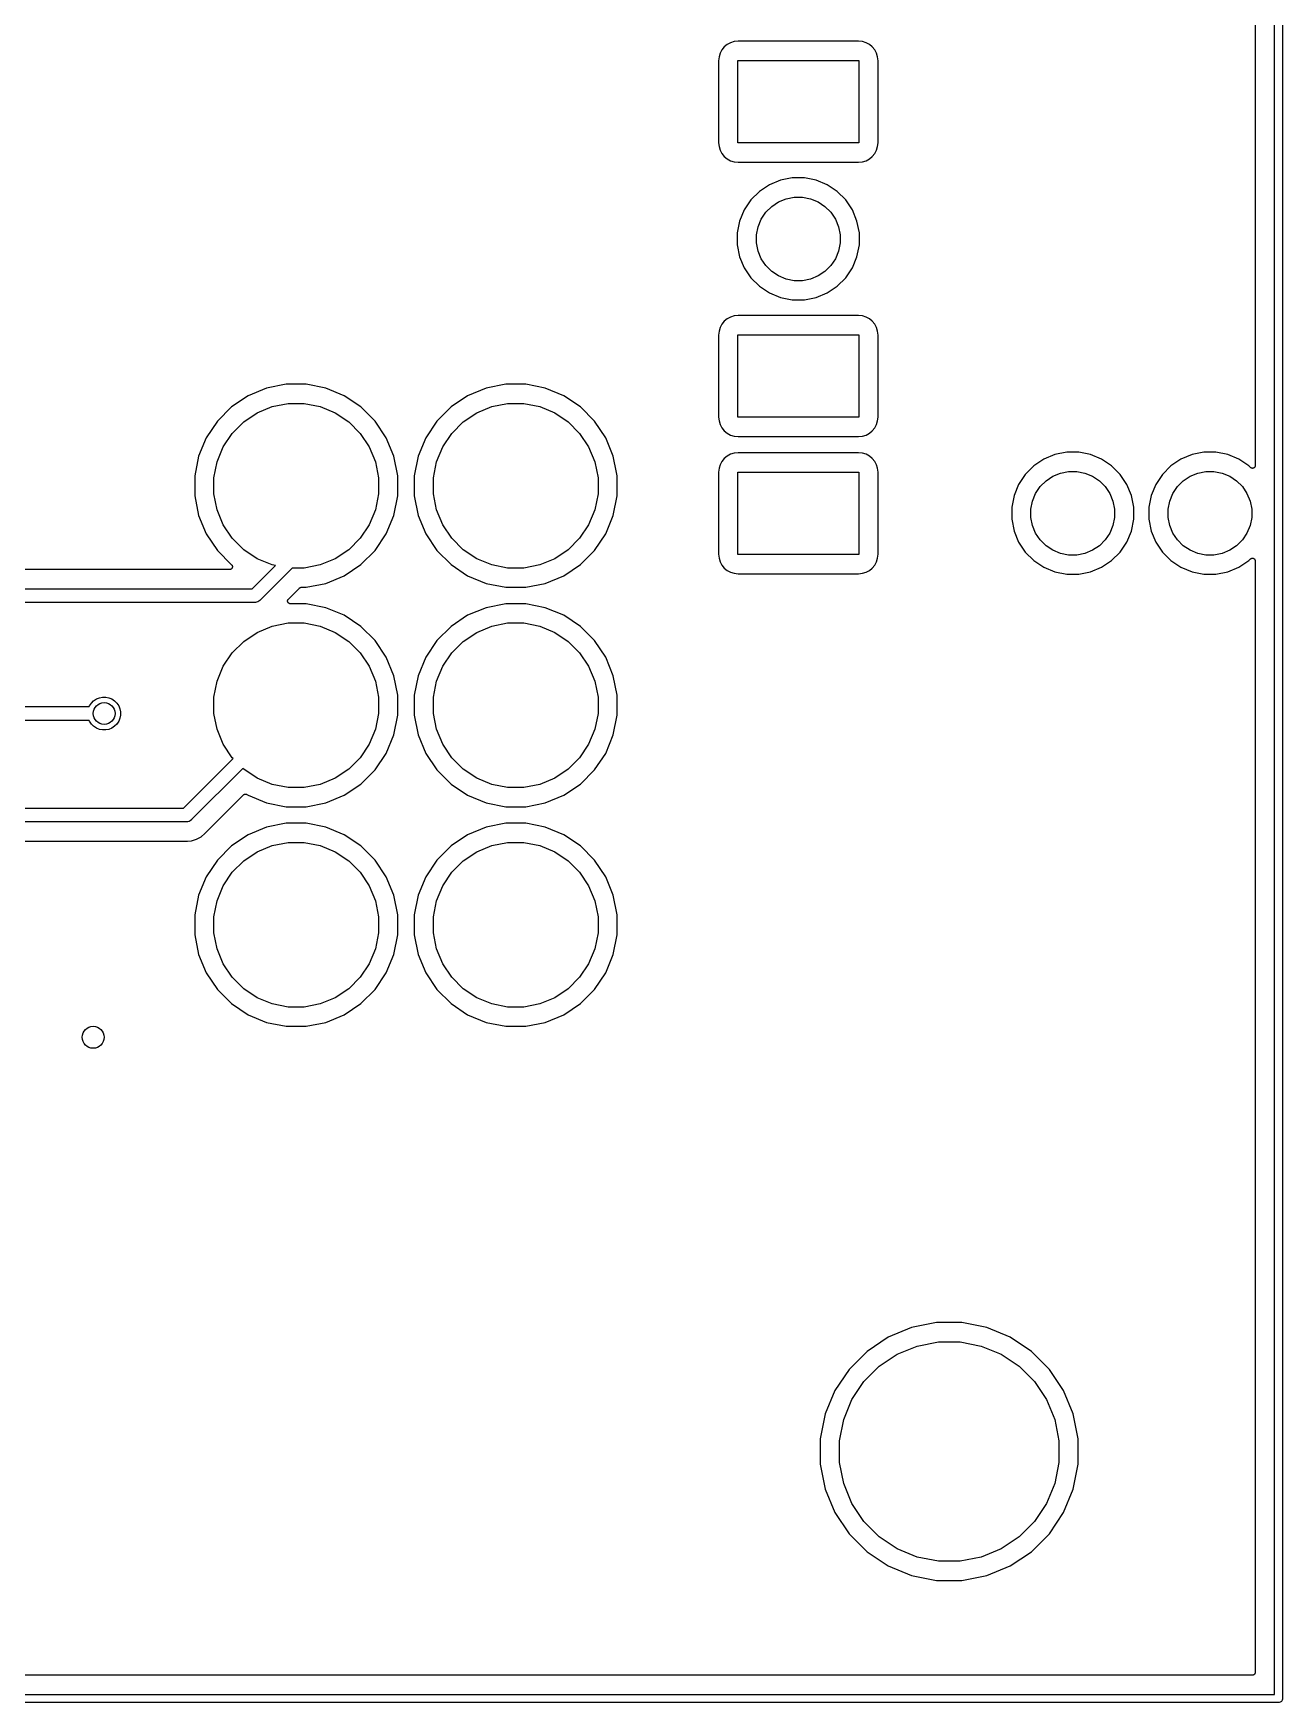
# Model space of a CAD drawing. Extents: x 3.36 to 8.33, y -5.94 to -3.6.
# Drawn here: x 7.433 to 8.33, y -5.936 to -4.738 of the extents above; entities that cross this region are included whole.
import ezdxf

# ---------------------------------------------------------------- set-up
doc = ezdxf.new("R2010")
doc.units = 0
doc.header["$MEASUREMENT"] = 0
doc.layers.add('BLACK', color=7, linetype='CONTINUOUS')

msp = doc.modelspace()

# ---------------------------------------------------------------- linework, layer by layer
at = {"layer": 'BLACK', "linetype": 'CONTINUOUS'}
for p, q in [((8.32972, -3.60251), (8.32972, -5.93293)), ((8.32382, -5.93012), (8.32382, -3.60531)), ((8.31004, -4.72316), (8.31004, -5.04849)), ((7.92618, -4.75258), (7.9254, -4.75517)), ((7.92746, -4.75018), (7.92618, -4.75258)), ((7.92919, -4.74808), (7.92746, -4.75018)), ((7.93128, -4.74636), (7.92919, -4.74808)), ((7.93368, -4.74508), (7.93128, -4.74636)), ((7.93628, -4.74429), (7.93368, -4.74508)), ((7.93907, -4.74402), (7.93628, -4.74429)), ((8.02549, -4.74402), (7.93907, -4.74402)), ((8.02829, -4.74429), (8.02549, -4.74402)), ((8.03089, -4.74508), (8.02829, -4.74429)), ((8.03328, -4.74636), (8.03089, -4.74508)), ((8.03538, -4.74808), (8.03328, -4.74636)), ((8.0371, -4.75018), (8.03538, -4.74808)), ((8.03838, -4.75258), (8.0371, -4.75018)), ((8.03917, -4.75517), (8.03838, -4.75258)), ((7.9254, -4.75517), (7.92512, -4.75797)), ((7.92512, -4.75797), (7.92512, -4.81683)), ((7.93898, -4.81693), (7.93898, -4.75787)), ((7.93898, -4.75787), (8.02559, -4.75787)), ((8.02559, -4.75787), (8.02559, -4.81693)), ((8.03945, -4.75797), (8.03917, -4.75517)), ((8.03945, -4.81683), (8.03945, -4.75797)), ((7.92512, -4.81683), (7.9254, -4.81963)), ((7.9254, -4.81963), (7.92618, -4.82223)), ((7.92618, -4.82223), (7.92746, -4.82462)), ((7.92746, -4.82462), (7.92919, -4.82672)), ((8.02559, -4.81693), (7.93898, -4.81693)), ((8.03538, -4.82672), (8.0371, -4.82462)), ((8.0371, -4.82462), (8.03838, -4.82223)), ((8.03838, -4.82223), (8.03917, -4.81963)), ((8.03917, -4.81963), (8.03945, -4.81683)), ((7.92919, -4.82672), (7.93128, -4.82844)), ((7.93128, -4.82844), (7.93368, -4.82972)), ((7.93368, -4.82972), (7.93628, -4.83051)), ((7.93628, -4.83051), (7.93907, -4.83078)), ((7.93907, -4.83078), (8.02549, -4.83078)), ((8.02549, -4.83078), (8.02829, -4.83051)), ((8.02829, -4.83051), (8.03089, -4.82972)), ((8.03089, -4.82972), (8.03328, -4.82844)), ((8.03328, -4.82844), (8.03538, -4.82672)), ((7.96155, -4.84703), (7.95438, -4.85182)), ((7.96951, -4.84373), (7.96155, -4.84703)), ((7.97797, -4.84205), (7.96951, -4.84373)), ((7.9866, -4.84205), (7.97797, -4.84205)), ((7.99505, -4.84373), (7.9866, -4.84205)), ((8.00302, -4.84703), (7.99505, -4.84373)), ((8.01019, -4.85182), (8.00302, -4.84703)), ((7.94828, -4.85792), (7.94349, -4.86509)), ((7.95438, -4.85182), (7.94828, -4.85792)), ((7.96316, -4.86252), (7.96807, -4.85924)), ((7.96807, -4.85924), (7.97353, -4.85698)), ((7.97353, -4.85698), (7.97933, -4.85583)), ((7.97933, -4.85583), (7.98524, -4.85583)), ((7.98524, -4.85583), (7.99103, -4.85698)), ((7.99103, -4.85698), (7.99649, -4.85924)), ((7.99649, -4.85924), (8.00141, -4.86252)), ((8.01629, -4.85792), (8.01019, -4.85182)), ((8.02108, -4.86509), (8.01629, -4.85792)), ((7.94019, -4.87306), (7.9385, -4.88151)), ((7.94349, -4.86509), (7.94019, -4.87306)), ((7.95344, -4.87708), (7.9557, -4.87162)), ((7.9557, -4.87162), (7.95898, -4.8667)), ((7.95898, -4.8667), (7.96316, -4.86252)), ((8.00141, -4.86252), (8.00559, -4.8667)), ((8.00559, -4.8667), (8.00887, -4.87162)), ((8.00887, -4.87162), (8.01113, -4.87708)), ((8.02438, -4.87306), (8.02108, -4.86509)), ((8.02606, -4.88151), (8.02438, -4.87306)), ((7.9385, -4.88151), (7.9385, -4.89014)), ((7.95228, -4.88287), (7.95344, -4.87708)), ((7.95228, -4.88878), (7.95228, -4.88287)), ((8.01113, -4.87708), (8.01228, -4.88287)), ((8.01228, -4.88287), (8.01228, -4.88878)), ((8.02606, -4.89014), (8.02606, -4.88151)), ((7.9385, -4.89014), (7.94019, -4.8986)), ((7.95344, -4.89458), (7.95228, -4.88878)), ((7.9557, -4.90004), (7.95344, -4.89458)), ((8.01113, -4.89458), (8.00887, -4.90004)), ((8.01228, -4.88878), (8.01113, -4.89458)), ((8.02438, -4.8986), (8.02606, -4.89014)), ((7.94019, -4.8986), (7.94349, -4.90656)), ((7.94349, -4.90656), (7.94828, -4.91373)), ((7.95898, -4.90495), (7.9557, -4.90004)), ((7.96316, -4.90913), (7.95898, -4.90495)), ((7.96807, -4.91241), (7.96316, -4.90913)), ((8.00141, -4.90913), (7.99649, -4.91241)), ((8.00559, -4.90495), (8.00141, -4.90913)), ((8.00887, -4.90004), (8.00559, -4.90495)), ((8.01629, -4.91373), (8.02108, -4.90656)), ((8.02108, -4.90656), (8.02438, -4.8986)), ((7.94828, -4.91373), (7.95438, -4.91983)), ((7.95438, -4.91983), (7.96155, -4.92462)), ((7.97353, -4.91467), (7.96807, -4.91241)), ((7.97933, -4.91583), (7.97353, -4.91467)), ((7.98524, -4.91583), (7.97933, -4.91583)), ((7.99103, -4.91467), (7.98524, -4.91583)), ((7.99649, -4.91241), (7.99103, -4.91467)), ((8.00302, -4.92462), (8.01019, -4.91983)), ((8.01019, -4.91983), (8.01629, -4.91373)), ((7.96155, -4.92462), (7.96951, -4.92792)), ((7.96951, -4.92792), (7.97797, -4.92961)), ((7.97797, -4.92961), (7.9866, -4.92961)), ((7.9866, -4.92961), (7.99505, -4.92792)), ((7.99505, -4.92792), (8.00302, -4.92462)), ((7.92919, -4.94493), (7.92746, -4.94703)), ((7.93128, -4.94321), (7.92919, -4.94493)), ((7.93368, -4.94193), (7.93128, -4.94321)), ((7.93628, -4.94114), (7.93368, -4.94193)), ((7.93907, -4.94087), (7.93628, -4.94114)), ((8.02549, -4.94087), (7.93907, -4.94087)), ((8.02829, -4.94114), (8.02549, -4.94087)), ((8.03089, -4.94193), (8.02829, -4.94114)), ((8.03328, -4.94321), (8.03089, -4.94193)), ((8.03538, -4.94493), (8.03328, -4.94321)), ((8.0371, -4.94703), (8.03538, -4.94493)), ((7.9254, -4.95202), (7.92512, -4.95482)), ((7.92512, -4.95482), (7.92512, -5.01368)), ((7.92618, -4.94943), (7.9254, -4.95202)), ((7.92746, -4.94703), (7.92618, -4.94943)), ((7.93898, -5.01378), (7.93898, -4.95472)), ((7.93898, -4.95472), (8.02559, -4.95472)), ((8.02559, -4.95472), (8.02559, -5.01378)), ((8.03838, -4.94943), (8.0371, -4.94703)), ((8.03917, -4.95202), (8.03838, -4.94943)), ((8.03945, -4.95482), (8.03917, -4.95202)), ((8.03945, -5.01368), (8.03945, -4.95482)), ((7.6008, -4.99296), (7.58755, -4.99845)), ((7.61487, -4.99016), (7.6008, -4.99296)), ((7.62922, -4.99016), (7.61487, -4.99016)), ((7.64329, -4.99296), (7.62922, -4.99016)), ((7.65655, -4.99845), (7.64329, -4.99296)), ((7.75828, -4.99296), (7.74503, -4.99845)), ((7.77235, -4.99016), (7.75828, -4.99296)), ((7.7867, -4.99016), (7.77235, -4.99016)), ((7.80077, -4.99296), (7.7867, -4.99016)), ((7.81403, -4.99845), (7.80077, -4.99296)), ((7.58755, -4.99845), (7.57562, -5.00642)), ((7.60482, -5.00621), (7.61623, -5.00394)), ((7.61623, -5.00394), (7.62786, -5.00394)), ((7.62786, -5.00394), (7.63927, -5.00621)), ((7.66848, -5.00642), (7.65655, -4.99845)), ((7.74503, -4.99845), (7.7331, -5.00642)), ((7.7623, -5.00621), (7.77371, -5.00394)), ((7.77371, -5.00394), (7.78534, -5.00394)), ((7.78534, -5.00394), (7.79675, -5.00621)), ((7.82596, -5.00642), (7.81403, -4.99845)), ((7.56547, -5.01656), (7.5575, -5.02849)), ((7.57562, -5.00642), (7.56547, -5.01656)), ((7.57618, -5.02535), (7.5844, -5.01712)), ((7.5844, -5.01712), (7.59407, -5.01066)), ((7.59407, -5.01066), (7.60482, -5.00621)), ((7.63927, -5.00621), (7.65002, -5.01066)), ((7.65002, -5.01066), (7.65969, -5.01712)), ((7.65969, -5.01712), (7.66792, -5.02535)), ((7.67862, -5.01656), (7.66848, -5.00642)), ((7.68659, -5.02849), (7.67862, -5.01656)), ((7.72295, -5.01656), (7.71498, -5.02849)), ((7.7331, -5.00642), (7.72295, -5.01656)), ((7.73366, -5.02535), (7.74188, -5.01712)), ((7.74188, -5.01712), (7.75155, -5.01066)), ((7.75155, -5.01066), (7.7623, -5.00621)), ((7.79675, -5.00621), (7.8075, -5.01066)), ((7.8075, -5.01066), (7.81717, -5.01712)), ((7.81717, -5.01712), (7.8254, -5.02535)), ((7.8361, -5.01656), (7.82596, -5.00642)), ((7.84407, -5.02849), (7.8361, -5.01656)), ((7.92512, -5.01368), (7.9254, -5.01648)), ((7.9254, -5.01648), (7.92618, -5.01908)), ((8.02559, -5.01378), (7.93898, -5.01378)), ((8.03838, -5.01908), (8.03917, -5.01648)), ((8.03917, -5.01648), (8.03945, -5.01368)), ((7.5575, -5.02849), (7.55201, -5.04175)), ((7.56971, -5.03502), (7.57618, -5.02535)), ((7.66792, -5.02535), (7.67438, -5.03502)), ((7.69208, -5.04175), (7.68659, -5.02849)), ((7.71498, -5.02849), (7.70949, -5.04175)), ((7.72719, -5.03502), (7.73366, -5.02535)), ((7.8254, -5.02535), (7.83186, -5.03502)), ((7.84956, -5.04175), (7.84407, -5.02849)), ((7.92618, -5.01908), (7.92746, -5.02147)), ((7.92746, -5.02147), (7.92919, -5.02357)), ((7.92919, -5.02357), (7.93128, -5.02529)), ((7.93128, -5.02529), (7.93368, -5.02657)), ((7.93368, -5.02657), (7.93628, -5.02736)), ((7.93628, -5.02736), (7.93907, -5.02764)), ((7.93907, -5.02764), (8.02549, -5.02764)), ((8.02549, -5.02764), (8.02829, -5.02736)), ((8.02829, -5.02736), (8.03089, -5.02657)), ((8.03089, -5.02657), (8.03328, -5.02529)), ((8.03328, -5.02529), (8.03538, -5.02357)), ((8.03538, -5.02357), (8.0371, -5.02147)), ((8.0371, -5.02147), (8.03838, -5.01908)), ((7.55201, -5.04175), (7.54921, -5.05582)), ((7.56526, -5.04577), (7.56971, -5.03502)), ((7.67438, -5.03502), (7.67883, -5.04577)), ((7.69488, -5.05582), (7.69208, -5.04175)), ((7.70949, -5.04175), (7.70669, -5.05582)), ((7.72274, -5.04577), (7.72719, -5.03502)), ((7.83186, -5.03502), (7.83631, -5.04577)), ((7.85191, -5.05353), (7.84956, -5.04175)), ((7.93128, -5.04164), (7.92919, -5.04336)), ((7.93368, -5.04036), (7.93128, -5.04164)), ((7.93628, -5.03957), (7.93368, -5.04036)), ((7.93907, -5.03929), (7.93628, -5.03957)), ((8.02549, -5.03929), (7.93907, -5.03929)), ((8.02829, -5.03957), (8.02549, -5.03929)), ((8.03089, -5.04036), (8.02829, -5.03957)), ((8.03328, -5.04164), (8.03089, -5.04036)), ((8.03538, -5.04336), (8.03328, -5.04164)), ((8.16636, -5.04058), (8.1584, -5.04388)), ((8.17482, -5.0389), (8.16636, -5.04058)), ((8.18345, -5.0389), (8.17482, -5.0389)), ((8.1919, -5.04058), (8.18345, -5.0389)), ((8.19987, -5.04388), (8.1919, -5.04058)), ((8.26479, -5.04058), (8.25682, -5.04388)), ((8.27325, -5.0389), (8.26479, -5.04058)), ((8.28187, -5.0389), (8.27325, -5.0389)), ((8.29033, -5.04058), (8.28187, -5.0389)), ((8.2983, -5.04388), (8.29033, -5.04058)), ((7.56299, -5.05718), (7.56526, -5.04577)), ((7.67883, -5.04577), (7.6811, -5.05718)), ((7.72047, -5.05718), (7.72274, -5.04577)), ((7.83631, -5.04577), (7.83858, -5.05718)), ((7.85236, -5.05582), (7.85191, -5.05353)), ((7.9254, -5.05045), (7.92512, -5.05325)), ((7.92512, -5.05325), (7.92512, -5.11211)), ((7.92618, -5.04785), (7.9254, -5.05045)), ((7.92746, -5.04546), (7.92618, -5.04785)), ((7.92919, -5.04336), (7.92746, -5.04546)), ((7.93898, -5.1122), (7.93898, -5.05315)), ((7.93898, -5.05315), (8.02559, -5.05315)), ((8.02559, -5.05315), (8.02559, -5.1122)), ((8.0371, -5.04546), (8.03538, -5.04336)), ((8.03838, -5.04785), (8.0371, -5.04546)), ((8.03917, -5.05045), (8.03838, -5.04785)), ((8.03945, -5.05325), (8.03917, -5.05045)), ((8.03945, -5.11211), (8.03945, -5.05325)), ((8.15123, -5.04867), (8.14513, -5.05477)), ((8.1584, -5.04388), (8.15123, -5.04867)), ((8.16492, -5.05609), (8.17038, -5.05383)), ((8.17038, -5.05383), (8.17618, -5.05268)), ((8.17618, -5.05268), (8.18209, -5.05268)), ((8.18209, -5.05268), (8.18788, -5.05383)), ((8.18788, -5.05383), (8.19334, -5.05609)), ((8.20704, -5.04867), (8.19987, -5.04388)), ((8.21314, -5.05477), (8.20704, -5.04867)), ((8.24965, -5.04867), (8.24355, -5.05477)), ((8.25682, -5.04388), (8.24965, -5.04867)), ((8.26335, -5.05609), (8.26881, -5.05383)), ((8.26881, -5.05383), (8.2746, -5.05268)), ((8.2746, -5.05268), (8.28051, -5.05268)), ((8.28051, -5.05268), (8.28631, -5.05383)), ((8.28631, -5.05383), (8.29177, -5.05609)), ((8.30547, -5.04867), (8.2983, -5.04388)), ((8.30668, -5.04988), (8.30547, -5.04867)), ((8.30682, -5.05), (8.30668, -5.04988)), ((8.30697, -5.05012), (8.30682, -5.05)), ((8.30697, -5.05013), (8.30697, -5.05012)), ((8.30698, -5.05013), (8.30697, -5.05013)), ((8.30714, -5.05021), (8.30698, -5.05013)), ((8.30731, -5.05031), (8.30714, -5.05021)), ((8.30749, -5.05036), (8.30731, -5.05031)), ((8.30731, -5.05031), (8.30731, -5.05031)), ((8.30731, -5.05031), (8.30731, -5.05031)), ((8.30768, -5.05042), (8.30749, -5.05036)), ((8.30787, -5.05044), (8.30768, -5.05042)), ((8.30768, -5.05042), (8.30768, -5.05042)), ((8.30768, -5.05042), (8.30768, -5.05042)), ((8.30806, -5.05046), (8.30787, -5.05044)), ((8.30826, -5.05044), (8.30806, -5.05046)), ((8.30806, -5.05046), (8.30806, -5.05046)), ((8.30806, -5.05046), (8.30806, -5.05046)), ((8.30844, -5.05043), (8.30826, -5.05044)), ((8.30845, -5.05042), (8.30844, -5.05042)), ((8.30844, -5.05042), (8.30844, -5.05043)), ((8.30863, -5.05037), (8.30845, -5.05042)), ((8.30881, -5.05032), (8.30863, -5.05037)), ((8.30898, -5.05023), (8.30881, -5.05031)), ((8.30881, -5.05031), (8.30881, -5.05032)), ((8.30881, -5.05032), (8.30881, -5.05032)), ((8.30915, -5.05014), (8.30898, -5.05023)), ((8.3093, -5.05002), (8.30915, -5.05013)), ((8.30915, -5.05013), (8.30915, -5.05014)), ((8.30915, -5.05014), (8.30915, -5.05014)), ((8.30945, -5.0499), (8.3093, -5.05002)), ((8.30957, -5.04975), (8.30945, -5.04989)), ((8.30945, -5.04989), (8.30945, -5.0499)), ((8.30945, -5.0499), (8.30945, -5.0499)), ((8.3097, -5.0496), (8.30957, -5.04975)), ((8.30979, -5.04944), (8.3097, -5.0496)), ((8.3097, -5.0496), (8.3097, -5.0496)), ((8.3097, -5.0496), (8.3097, -5.0496)), ((8.30988, -5.04927), (8.30979, -5.04944)), ((8.30994, -5.04908), (8.30988, -5.04926)), ((8.30988, -5.04926), (8.30988, -5.04926)), ((8.30988, -5.04926), (8.30988, -5.04927)), ((8.31, -5.0489), (8.30994, -5.04908)), ((8.31002, -5.04871), (8.31, -5.04889)), ((8.31, -5.04889), (8.31, -5.0489)), ((8.31, -5.0489), (8.31, -5.0489)), ((8.31004, -5.04852), (8.31002, -5.04871)), ((8.31004, -5.04849), (8.31004, -5.04851)), ((8.31004, -5.04851), (8.31004, -5.04851)), ((8.31004, -5.04851), (8.31004, -5.04851)), ((8.31004, -5.04851), (8.31004, -5.04852)), ((7.54921, -5.05582), (7.54921, -5.07017)), ((7.56299, -5.06881), (7.56299, -5.05718)), ((7.6811, -5.05718), (7.6811, -5.06881)), ((7.69488, -5.07017), (7.69488, -5.05582)), ((7.70669, -5.05582), (7.70669, -5.07017)), ((7.72047, -5.06881), (7.72047, -5.05718)), ((7.83858, -5.05718), (7.83858, -5.06881)), ((7.85236, -5.07017), (7.85236, -5.05582)), ((8.14034, -5.06194), (8.13704, -5.06991)), ((8.14513, -5.05477), (8.14034, -5.06194)), ((8.15255, -5.06847), (8.15583, -5.06355)), ((8.15583, -5.06355), (8.16001, -5.05937)), ((8.16001, -5.05937), (8.16492, -5.05609)), ((8.19334, -5.05609), (8.19826, -5.05937)), ((8.19826, -5.05937), (8.20244, -5.06355)), ((8.20244, -5.06355), (8.20572, -5.06847)), ((8.21793, -5.06194), (8.21314, -5.05477)), ((8.22123, -5.06991), (8.21793, -5.06194)), ((8.23876, -5.06194), (8.23546, -5.06991)), ((8.24355, -5.05477), (8.23876, -5.06194)), ((8.25097, -5.06847), (8.25426, -5.06355)), ((8.25426, -5.06355), (8.25844, -5.05937)), ((8.25844, -5.05937), (8.26335, -5.05609)), ((8.29177, -5.05609), (8.29668, -5.05937)), ((8.29668, -5.05937), (8.30086, -5.06355)), ((8.30086, -5.06355), (8.30414, -5.06847)), ((7.54921, -5.07017), (7.55201, -5.08424)), ((7.56526, -5.08022), (7.56299, -5.06881)), ((7.6811, -5.06881), (7.67883, -5.08022)), ((7.69208, -5.08424), (7.69488, -5.07017)), ((7.70669, -5.07017), (7.70949, -5.08424)), ((7.72274, -5.08022), (7.72047, -5.06881)), ((7.83858, -5.06881), (7.83631, -5.08022)), ((7.84956, -5.08424), (7.85236, -5.07017)), ((8.13704, -5.06991), (8.13535, -5.07837)), ((8.14913, -5.07972), (8.15029, -5.07393)), ((8.15029, -5.07393), (8.15255, -5.06847)), ((8.20572, -5.06847), (8.20798, -5.07393)), ((8.20798, -5.07393), (8.20913, -5.07972)), ((8.22291, -5.07837), (8.22123, -5.06991)), ((8.23546, -5.06991), (8.23378, -5.07837)), ((8.24756, -5.07972), (8.24871, -5.07393)), ((8.24871, -5.07393), (8.25097, -5.06847)), ((8.30414, -5.06847), (8.30641, -5.07393)), ((8.30641, -5.07393), (8.30756, -5.07972)), ((7.55201, -5.08424), (7.5575, -5.09749)), ((7.56971, -5.09097), (7.56526, -5.08022)), ((7.67883, -5.08022), (7.67438, -5.09097)), ((7.68659, -5.09749), (7.69208, -5.08424)), ((7.70949, -5.08424), (7.71498, -5.09749)), ((7.72719, -5.09097), (7.72274, -5.08022)), ((7.83631, -5.08022), (7.83186, -5.09097)), ((7.84407, -5.09749), (7.84956, -5.08424)), ((8.13535, -5.07837), (8.13535, -5.08699)), ((8.13535, -5.08699), (8.13704, -5.09545)), ((8.14913, -5.08563), (8.14913, -5.07972)), ((8.15029, -5.09143), (8.14913, -5.08563)), ((8.20913, -5.08563), (8.20798, -5.09143)), ((8.20913, -5.07972), (8.20913, -5.08563)), ((8.22123, -5.09545), (8.22291, -5.08699)), ((8.22291, -5.08699), (8.22291, -5.07837)), ((8.23378, -5.07837), (8.23378, -5.08699)), ((8.23378, -5.08699), (8.23546, -5.09545)), ((8.24756, -5.08563), (8.24756, -5.07972)), ((8.24871, -5.09143), (8.24756, -5.08563)), ((8.30756, -5.08563), (8.30641, -5.09143)), ((8.30756, -5.07972), (8.30756, -5.08563)), ((7.5575, -5.09749), (7.56547, -5.10942)), ((7.57618, -5.10064), (7.56971, -5.09097)), ((7.5844, -5.10886), (7.57618, -5.10064)), ((7.66792, -5.10064), (7.65969, -5.10886)), ((7.67438, -5.09097), (7.66792, -5.10064)), ((7.67862, -5.10942), (7.68659, -5.09749)), ((7.71498, -5.09749), (7.72295, -5.10942)), ((7.73366, -5.10064), (7.72719, -5.09097)), ((7.74188, -5.10886), (7.73366, -5.10064)), ((7.8254, -5.10064), (7.81717, -5.10886)), ((7.83186, -5.09097), (7.8254, -5.10064)), ((7.8361, -5.10942), (7.84407, -5.09749)), ((8.13704, -5.09545), (8.14034, -5.10341)), ((8.15255, -5.09689), (8.15029, -5.09143)), ((8.15583, -5.1018), (8.15255, -5.09689)), ((8.16001, -5.10598), (8.15583, -5.1018)), ((8.20244, -5.1018), (8.19826, -5.10598)), ((8.20572, -5.09689), (8.20244, -5.1018)), ((8.20798, -5.09143), (8.20572, -5.09689)), ((8.21793, -5.10341), (8.22123, -5.09545)), ((8.23546, -5.09545), (8.23876, -5.10341)), ((8.25097, -5.09689), (8.24871, -5.09143)), ((8.25426, -5.1018), (8.25097, -5.09689)), ((8.25844, -5.10598), (8.25426, -5.1018)), ((8.30086, -5.1018), (8.29668, -5.10598)), ((8.30414, -5.09689), (8.30086, -5.1018)), ((8.30641, -5.09143), (8.30414, -5.09689)), ((7.56547, -5.10942), (7.57572, -5.11967)), ((7.59407, -5.11533), (7.5844, -5.10886)), ((7.65969, -5.10886), (7.65002, -5.11533)), ((7.66848, -5.11957), (7.67862, -5.10942)), ((7.72295, -5.10942), (7.7331, -5.11957)), ((7.75155, -5.11533), (7.74188, -5.10886)), ((7.81717, -5.10886), (7.8075, -5.11533)), ((7.82596, -5.11957), (7.8361, -5.10942)), ((7.92512, -5.11211), (7.9254, -5.11491)), ((8.02559, -5.1122), (7.93898, -5.1122)), ((8.03917, -5.11491), (8.03945, -5.11211)), ((8.14034, -5.10341), (8.14513, -5.11059)), ((8.14513, -5.11059), (8.15123, -5.11668)), ((8.16492, -5.10926), (8.16001, -5.10598)), ((8.17038, -5.11152), (8.16492, -5.10926)), ((8.17618, -5.11268), (8.17038, -5.11152)), ((8.18209, -5.11268), (8.17618, -5.11268)), ((8.18788, -5.11152), (8.18209, -5.11268)), ((8.19334, -5.10926), (8.18788, -5.11152)), ((8.19826, -5.10598), (8.19334, -5.10926)), ((8.20704, -5.11668), (8.21314, -5.11058)), ((8.21314, -5.11058), (8.21793, -5.10341)), ((8.23876, -5.10341), (8.24355, -5.11059)), ((8.24355, -5.11059), (8.24965, -5.11668)), ((8.26335, -5.10926), (8.25844, -5.10598)), ((8.26881, -5.11152), (8.26335, -5.10926)), ((8.2746, -5.11268), (8.26881, -5.11152)), ((8.28051, -5.11268), (8.2746, -5.11268)), ((8.28631, -5.11152), (8.28051, -5.11268)), ((8.29177, -5.10926), (8.28631, -5.11152)), ((8.29668, -5.10598), (8.29177, -5.10926)), ((7.57433, -5.12303), (7.19732, -5.12303)), ((7.57451, -5.12301), (7.57433, -5.12303)), ((7.57471, -5.123), (7.57451, -5.12301)), ((7.57489, -5.12294), (7.57471, -5.12299)), ((7.57471, -5.12299), (7.57471, -5.12299)), ((7.57471, -5.12299), (7.57471, -5.123)), ((7.57507, -5.12289), (7.57489, -5.12294)), ((7.57508, -5.12288), (7.57507, -5.12289)), ((7.57525, -5.12279), (7.57508, -5.12288)), ((7.57508, -5.12288), (7.57508, -5.12288)), ((7.57541, -5.12271), (7.57525, -5.12279)), ((7.57542, -5.1227), (7.57541, -5.12271)), ((7.57557, -5.12258), (7.57542, -5.1227)), ((7.57542, -5.1227), (7.57542, -5.1227)), ((7.57571, -5.12246), (7.57557, -5.12258)), ((7.57572, -5.12246), (7.57571, -5.12246)), ((7.57571, -5.12246), (7.57571, -5.12246)), ((7.57572, -5.11967), (7.57574, -5.11969)), ((7.57584, -5.12231), (7.57572, -5.12246)), ((7.57574, -5.11969), (7.57574, -5.11969)), ((7.57574, -5.11969), (7.57574, -5.11969)), ((7.57574, -5.11969), (7.57574, -5.11969)), ((7.57574, -5.11969), (7.57586, -5.11983)), ((7.57596, -5.12217), (7.57584, -5.12231)), ((7.57586, -5.11983), (7.57598, -5.11999)), ((7.57605, -5.12199), (7.57596, -5.12216)), ((7.57596, -5.12216), (7.57596, -5.12217)), ((7.57596, -5.12217), (7.57596, -5.12217)), ((7.57598, -5.11999), (7.57598, -5.11999)), ((7.57598, -5.11999), (7.57598, -5.11999)), ((7.57598, -5.11999), (7.57607, -5.12016)), ((7.57614, -5.12183), (7.57605, -5.12199)), ((7.57607, -5.12016), (7.57616, -5.12033)), ((7.57615, -5.12183), (7.57614, -5.12183)), ((7.57614, -5.12183), (7.57614, -5.12183)), ((7.5762, -5.12164), (7.57615, -5.12183)), ((7.57616, -5.12033), (7.57616, -5.12033)), ((7.57616, -5.12033), (7.57616, -5.12033)), ((7.57616, -5.12033), (7.57621, -5.12052)), ((7.57626, -5.12147), (7.5762, -5.12164)), ((7.57621, -5.12052), (7.57626, -5.12069)), ((7.57626, -5.12069), (7.57626, -5.1207)), ((7.57626, -5.1207), (7.57627, -5.1207)), ((7.57628, -5.12127), (7.57626, -5.12146)), ((7.57626, -5.12146), (7.57626, -5.12146)), ((7.57626, -5.12146), (7.57626, -5.12147)), ((7.57627, -5.1207), (7.57628, -5.12089)), ((7.57628, -5.12089), (7.5763, -5.12108)), ((7.5763, -5.12108), (7.57628, -5.12127)), ((7.5763, -5.12108), (7.5763, -5.12108)), ((7.5763, -5.12108), (7.5763, -5.12108)), ((7.59048, -5.13681), (7.60707, -5.12022)), ((7.60482, -5.11978), (7.59407, -5.11533)), ((7.61916, -5.12205), (7.59617, -5.14504)), ((7.60707, -5.12022), (7.60482, -5.11978)), ((7.62786, -5.12205), (7.61916, -5.12205)), ((7.63927, -5.11978), (7.62786, -5.12205)), ((7.65002, -5.11533), (7.63927, -5.11978)), ((7.65655, -5.12754), (7.66848, -5.11957)), ((7.7331, -5.11957), (7.74503, -5.12754)), ((7.7623, -5.11978), (7.75155, -5.11533)), ((7.77371, -5.12205), (7.7623, -5.11978)), ((7.78534, -5.12205), (7.77371, -5.12205)), ((7.79675, -5.11978), (7.78534, -5.12205)), ((7.8075, -5.11533), (7.79675, -5.11978)), ((7.81403, -5.12754), (7.82596, -5.11957)), ((7.9254, -5.11491), (7.92618, -5.1175)), ((7.92618, -5.1175), (7.92746, -5.1199)), ((7.92746, -5.1199), (7.92919, -5.122)), ((7.92919, -5.122), (7.93128, -5.12372)), ((7.93128, -5.12372), (7.93368, -5.125)), ((7.93368, -5.125), (7.93628, -5.12578)), ((7.93628, -5.12578), (7.93907, -5.12606)), ((8.02549, -5.12606), (8.02829, -5.12578)), ((8.02829, -5.12578), (8.03089, -5.125)), ((8.03089, -5.125), (8.03328, -5.12372)), ((8.03328, -5.12372), (8.03538, -5.122)), ((8.03538, -5.122), (8.0371, -5.1199)), ((8.0371, -5.1199), (8.03838, -5.1175)), ((8.03838, -5.1175), (8.03917, -5.11491)), ((8.15123, -5.11668), (8.1584, -5.12147)), ((8.1584, -5.12147), (8.16636, -5.12477)), ((8.16636, -5.12477), (8.17482, -5.12646)), ((8.18345, -5.12646), (8.1919, -5.12477)), ((8.1919, -5.12477), (8.19987, -5.12147)), ((8.19987, -5.12147), (8.20704, -5.11668)), ((8.24965, -5.11668), (8.25682, -5.12147)), ((8.25682, -5.12147), (8.26479, -5.12477)), ((8.26479, -5.12477), (8.27325, -5.12646)), ((8.28187, -5.12646), (8.29033, -5.12477)), ((8.29033, -5.12477), (8.2983, -5.12147)), ((8.2983, -5.12147), (8.30547, -5.11668)), ((8.30547, -5.11668), (8.30668, -5.11547)), ((8.30668, -5.11547), (8.30669, -5.11546)), ((8.30669, -5.11546), (8.3067, -5.11545)), ((8.30669, -5.11546), (8.30669, -5.11546)), ((8.30669, -5.11546), (8.30669, -5.11546)), ((8.3067, -5.11545), (8.30684, -5.11534)), ((8.30684, -5.11534), (8.30699, -5.11522)), ((8.30699, -5.11522), (8.307, -5.11521)), ((8.307, -5.11521), (8.30717, -5.11512)), ((8.307, -5.11521), (8.307, -5.11521)), ((8.30717, -5.11512), (8.30733, -5.11504)), ((8.30733, -5.11504), (8.30734, -5.11504)), ((8.30734, -5.11504), (8.30753, -5.11498)), ((8.30734, -5.11504), (8.30734, -5.11504)), ((8.30753, -5.11498), (8.3077, -5.11493)), ((8.3077, -5.11493), (8.30771, -5.11493)), ((8.30771, -5.11493), (8.3079, -5.11491)), ((8.30771, -5.11493), (8.30771, -5.11493)), ((8.3079, -5.11491), (8.30808, -5.11489)), ((8.30808, -5.11489), (8.30809, -5.11489)), ((8.30809, -5.11489), (8.30809, -5.11489)), ((8.30809, -5.11489), (8.30827, -5.11491)), ((8.30827, -5.11491), (8.30847, -5.11493)), ((8.30847, -5.11493), (8.30847, -5.11494)), ((8.30847, -5.11494), (8.30847, -5.11494)), ((8.30847, -5.11494), (8.30865, -5.11499)), ((8.30865, -5.11499), (8.30883, -5.11505)), ((8.30883, -5.11505), (8.30884, -5.11505)), ((8.30884, -5.11505), (8.30884, -5.11505)), ((8.30884, -5.11505), (8.309, -5.11514)), ((8.309, -5.11514), (8.30917, -5.11523)), ((8.30917, -5.11523), (8.30917, -5.11523)), ((8.30917, -5.11523), (8.30918, -5.11523)), ((8.30918, -5.11523), (8.30931, -5.11535)), ((8.30931, -5.11535), (8.30947, -5.11548)), ((8.30947, -5.11548), (8.30947, -5.11548)), ((8.30947, -5.11548), (8.30947, -5.11548)), ((8.30947, -5.11548), (8.30959, -5.11562)), ((8.30959, -5.11562), (8.30971, -5.11577)), ((8.30971, -5.11577), (8.30971, -5.11578)), ((8.30971, -5.11578), (8.30971, -5.11578)), ((8.30971, -5.11578), (8.3098, -5.11594)), ((8.3098, -5.11594), (8.30989, -5.11611)), ((8.30989, -5.11611), (8.30989, -5.11612)), ((8.30989, -5.11612), (8.30989, -5.11612)), ((8.30989, -5.11612), (8.30995, -5.1163)), ((8.30995, -5.1163), (8.31, -5.11648)), ((8.31, -5.11648), (8.31, -5.11648)), ((8.31, -5.11648), (8.31, -5.11649)), ((8.31, -5.11649), (8.31002, -5.11668)), ((8.31002, -5.11668), (8.31004, -5.11686)), ((8.31004, -5.11686), (8.31004, -5.91437)), ((7.0729, -5.13681), (7.59048, -5.13681)), ((7.61643, -5.14427), (7.6243, -5.1364)), ((7.6243, -5.1364), (7.62432, -5.13638)), ((7.6243, -5.1364), (7.6243, -5.1364)), ((7.6243, -5.1364), (7.6243, -5.1364)), ((7.6243, -5.1364), (7.6243, -5.1364)), ((7.62432, -5.13638), (7.62445, -5.13627)), ((7.62445, -5.13627), (7.6246, -5.13616)), ((7.6246, -5.13616), (7.62461, -5.13615)), ((7.62461, -5.13615), (7.62462, -5.13614)), ((7.62462, -5.13614), (7.62478, -5.13606)), ((7.62478, -5.13606), (7.62494, -5.13598)), ((7.62494, -5.13598), (7.62495, -5.13597)), ((7.62495, -5.13597), (7.62496, -5.13597)), ((7.62496, -5.13597), (7.62513, -5.13592)), ((7.62513, -5.13592), (7.62531, -5.13586)), ((7.62531, -5.13586), (7.62532, -5.13586)), ((7.62532, -5.13586), (7.62533, -5.13586)), ((7.62533, -5.13586), (7.6255, -5.13584)), ((7.6255, -5.13584), (7.62569, -5.13583)), ((7.62569, -5.13583), (7.62922, -5.13583)), ((7.62922, -5.13583), (7.64329, -5.13303)), ((7.64329, -5.13303), (7.65655, -5.12754)), ((7.74503, -5.12754), (7.75828, -5.13303)), ((7.75828, -5.13303), (7.77235, -5.13583)), ((7.77235, -5.13583), (7.7867, -5.13583)), ((7.7867, -5.13583), (7.80077, -5.13303)), ((7.80077, -5.13303), (7.81403, -5.12754)), ((7.93907, -5.12606), (8.02549, -5.12606)), ((8.17482, -5.12646), (8.18345, -5.12646)), ((8.27325, -5.12646), (8.28187, -5.12646)), ((7.59228, -5.14665), (7.07111, -5.14665)), ((7.59252, -5.14668), (7.59228, -5.14665)), ((7.59276, -5.14665), (7.59252, -5.14668)), ((7.59348, -5.14658), (7.59276, -5.14665)), ((7.59276, -5.14665), (7.59276, -5.14665)), ((7.59441, -5.1463), (7.59348, -5.14658)), ((7.59527, -5.14584), (7.59441, -5.1463)), ((7.59602, -5.14523), (7.59527, -5.14584)), ((7.59617, -5.14504), (7.59602, -5.14523)), ((7.61584, -5.14566), (7.61586, -5.14547)), ((7.61586, -5.14586), (7.61584, -5.14566)), ((7.61584, -5.14566), (7.61585, -5.14566)), ((7.61585, -5.14566), (7.61584, -5.14566)), ((7.61586, -5.14547), (7.61588, -5.14528)), ((7.61588, -5.14604), (7.61586, -5.14586)), ((7.61588, -5.14528), (7.61589, -5.14527)), ((7.61588, -5.14528), (7.61588, -5.14528)), ((7.61594, -5.14623), (7.61588, -5.14604)), ((7.61588, -5.14604), (7.61588, -5.14604)), ((7.61588, -5.14604), (7.61588, -5.14604)), ((7.61589, -5.14527), (7.61594, -5.1451)), ((7.61594, -5.1451), (7.616, -5.14491)), ((7.61599, -5.14641), (7.61594, -5.14623)), ((7.61608, -5.14658), (7.61599, -5.14641)), ((7.61599, -5.14641), (7.61599, -5.14641)), ((7.61599, -5.14641), (7.61599, -5.14641)), ((7.616, -5.14491), (7.61609, -5.14474)), ((7.616, -5.14491), (7.616, -5.14491)), ((7.616, -5.14491), (7.616, -5.14491)), ((7.61617, -5.14675), (7.61608, -5.14658)), ((7.61609, -5.14474), (7.61618, -5.14457)), ((7.61629, -5.1469), (7.61617, -5.14675)), ((7.61617, -5.14675), (7.61617, -5.14675)), ((7.61617, -5.14675), (7.61617, -5.14675)), ((7.61618, -5.14457), (7.61631, -5.14442)), ((7.61618, -5.14457), (7.61618, -5.14457)), ((7.61618, -5.14457), (7.61618, -5.14457)), ((7.61641, -5.14705), (7.61629, -5.1469)), ((7.61631, -5.14442), (7.61642, -5.14428)), ((7.61656, -5.14717), (7.61641, -5.14705)), ((7.61641, -5.14705), (7.61641, -5.14705)), ((7.61641, -5.14705), (7.61641, -5.14705)), ((7.61642, -5.14428), (7.61643, -5.14427)), ((7.61643, -5.14427), (7.61643, -5.14427)), ((7.61643, -5.14427), (7.61643, -5.14427)), ((7.6167, -5.14729), (7.61656, -5.14717)), ((7.6167, -5.1473), (7.6167, -5.14729)), ((7.61671, -5.1473), (7.6167, -5.1473)), ((7.61687, -5.14739), (7.61671, -5.1473)), ((7.61704, -5.14748), (7.61687, -5.14739)), ((7.61722, -5.14754), (7.61704, -5.14748)), ((7.61704, -5.14748), (7.61704, -5.14748)), ((7.61704, -5.14748), (7.61704, -5.14748)), ((7.6174, -5.14759), (7.61722, -5.14754)), ((7.61741, -5.1476), (7.6174, -5.14759)), ((7.6176, -5.14762), (7.61741, -5.1476)), ((7.61741, -5.1476), (7.61741, -5.1476)), ((7.61779, -5.14764), (7.6176, -5.14762)), ((7.61781, -5.14764), (7.61779, -5.14764)), ((7.61779, -5.14764), (7.61779, -5.14764)), ((7.61779, -5.14764), (7.61779, -5.14764)), ((7.61779, -5.14764), (7.61779, -5.14764)), ((7.62922, -5.14764), (7.61781, -5.14764)), ((7.64329, -5.15044), (7.62922, -5.14764)), ((7.77235, -5.14764), (7.75828, -5.15044)), ((7.7867, -5.14764), (7.77235, -5.14764)), ((7.80077, -5.15044), (7.7867, -5.14764)), ((7.60482, -5.16369), (7.61623, -5.16142)), ((7.61623, -5.16142), (7.62786, -5.16142)), ((7.62786, -5.16142), (7.63927, -5.16369)), ((7.65655, -5.15593), (7.64329, -5.15044)), ((7.66848, -5.1639), (7.65655, -5.15593)), ((7.74503, -5.15593), (7.7331, -5.1639)), ((7.75828, -5.15044), (7.74503, -5.15593)), ((7.7623, -5.16369), (7.77371, -5.16142)), ((7.77371, -5.16142), (7.78534, -5.16142)), ((7.78534, -5.16142), (7.79675, -5.16369)), ((7.81403, -5.15593), (7.80077, -5.15044)), ((7.82596, -5.1639), (7.81403, -5.15593)), ((7.5844, -5.1746), (7.59407, -5.16814)), ((7.59407, -5.16814), (7.60482, -5.16369)), ((7.63927, -5.16369), (7.65002, -5.16814)), ((7.65002, -5.16814), (7.65969, -5.1746)), ((7.67862, -5.17404), (7.66848, -5.1639)), ((7.7331, -5.1639), (7.72295, -5.17404)), ((7.74188, -5.1746), (7.75155, -5.16814)), ((7.75155, -5.16814), (7.7623, -5.16369)), ((7.79675, -5.16369), (7.8075, -5.16814)), ((7.8075, -5.16814), (7.81717, -5.1746)), ((7.8361, -5.17404), (7.82596, -5.1639)), ((7.56971, -5.1925), (7.57618, -5.18283)), ((7.57618, -5.18283), (7.5844, -5.1746)), ((7.65969, -5.1746), (7.66792, -5.18283)), ((7.66792, -5.18283), (7.67438, -5.1925)), ((7.68659, -5.18597), (7.67862, -5.17404)), ((7.72295, -5.17404), (7.71498, -5.18597)), ((7.72719, -5.1925), (7.73366, -5.18283)), ((7.73366, -5.18283), (7.74188, -5.1746)), ((7.81717, -5.1746), (7.8254, -5.18283)), ((7.8254, -5.18283), (7.83186, -5.1925)), ((7.84407, -5.18597), (7.8361, -5.17404)), ((7.56526, -5.20325), (7.56971, -5.1925)), ((7.67438, -5.1925), (7.67883, -5.20325)), ((7.69208, -5.19923), (7.68659, -5.18597)), ((7.71498, -5.18597), (7.70949, -5.19923)), ((7.72274, -5.20325), (7.72719, -5.1925)), ((7.83186, -5.1925), (7.83631, -5.20325)), ((7.84956, -5.19923), (7.84407, -5.18597)), ((7.56299, -5.21466), (7.56526, -5.20325)), ((7.67883, -5.20325), (7.6811, -5.21466)), ((7.69488, -5.2133), (7.69208, -5.19923)), ((7.70949, -5.19923), (7.70669, -5.2133)), ((7.72047, -5.21466), (7.72274, -5.20325)), ((7.83631, -5.20325), (7.83858, -5.21466)), ((7.85236, -5.2133), (7.84956, -5.19923)), ((7.41035, -5.22146), (7.47351, -5.22146)), ((7.47351, -5.22146), (7.47379, -5.22078)), ((7.47379, -5.22078), (7.47508, -5.21885)), ((7.47508, -5.21885), (7.47672, -5.2172)), ((7.47672, -5.2172), (7.47866, -5.21591)), ((7.47866, -5.21591), (7.48081, -5.21502)), ((7.48081, -5.21502), (7.48309, -5.21457)), ((7.48309, -5.21457), (7.48542, -5.21457)), ((7.48542, -5.21457), (7.4877, -5.21502)), ((7.4877, -5.21502), (7.48985, -5.21591)), ((7.48985, -5.21591), (7.49178, -5.2172)), ((7.49178, -5.2172), (7.49343, -5.21885)), ((7.49343, -5.21885), (7.49472, -5.22078)), ((7.49472, -5.22078), (7.49561, -5.22293)), ((7.56299, -5.22629), (7.56299, -5.21466)), ((7.6811, -5.21466), (7.6811, -5.22629)), ((7.69488, -5.22765), (7.69488, -5.2133)), ((7.70669, -5.2133), (7.70669, -5.22765)), ((7.72047, -5.22629), (7.72047, -5.21466)), ((7.83858, -5.21466), (7.83858, -5.22629)), ((7.85236, -5.22765), (7.85236, -5.2133)), ((7.47351, -5.2313), (7.41035, -5.2313)), ((7.47379, -5.23197), (7.47351, -5.2313)), ((7.47508, -5.23391), (7.47379, -5.23197)), ((7.49472, -5.23197), (7.49343, -5.23391)), ((7.49561, -5.22982), (7.49472, -5.23197)), ((7.49561, -5.22293), (7.49606, -5.22521)), ((7.49606, -5.22754), (7.49561, -5.22982)), ((7.49606, -5.22521), (7.49606, -5.22754)), ((7.56526, -5.2377), (7.56299, -5.22629)), ((7.6811, -5.22629), (7.67883, -5.2377)), ((7.69208, -5.24172), (7.69488, -5.22765)), ((7.70669, -5.22765), (7.70949, -5.24172)), ((7.72274, -5.2377), (7.72047, -5.22629)), ((7.83858, -5.22629), (7.83631, -5.2377)), ((7.84956, -5.24172), (7.85236, -5.22765)), ((7.47672, -5.23555), (7.47508, -5.23391)), ((7.47866, -5.23684), (7.47672, -5.23555)), ((7.48081, -5.23774), (7.47866, -5.23684)), ((7.48309, -5.23819), (7.48081, -5.23774)), ((7.48542, -5.23819), (7.48309, -5.23819)), ((7.4877, -5.23774), (7.48542, -5.23819)), ((7.48985, -5.23684), (7.4877, -5.23774)), ((7.49178, -5.23555), (7.48985, -5.23684)), ((7.49343, -5.23391), (7.49178, -5.23555)), ((7.56971, -5.24845), (7.56526, -5.2377)), ((7.67883, -5.2377), (7.67438, -5.24845)), ((7.68659, -5.25497), (7.69208, -5.24172)), ((7.70949, -5.24172), (7.71498, -5.25497)), ((7.72719, -5.24845), (7.72274, -5.2377)), ((7.83631, -5.2377), (7.83186, -5.24845)), ((7.84407, -5.25497), (7.84956, -5.24172)), ((7.57618, -5.25812), (7.56971, -5.24845)), ((7.67438, -5.24845), (7.66792, -5.25812)), ((7.67862, -5.2669), (7.68659, -5.25497)), ((7.71498, -5.25497), (7.72295, -5.2669)), ((7.73366, -5.25812), (7.72719, -5.24845)), ((7.83186, -5.24845), (7.8254, -5.25812)), ((7.8361, -5.2669), (7.84407, -5.25497)), ((7.54127, -5.29429), (7.57681, -5.25875)), ((7.58377, -5.26571), (7.54696, -5.30252)), ((7.57681, -5.25875), (7.57618, -5.25812)), ((7.5844, -5.26634), (7.58377, -5.26571)), ((7.59407, -5.27281), (7.5844, -5.26634)), ((7.65969, -5.26634), (7.65002, -5.27281)), ((7.66792, -5.25812), (7.65969, -5.26634)), ((7.66848, -5.27705), (7.67862, -5.2669)), ((7.72295, -5.2669), (7.7331, -5.27705)), ((7.74188, -5.26634), (7.73366, -5.25812)), ((7.75155, -5.27281), (7.74188, -5.26634)), ((7.81717, -5.26634), (7.8075, -5.27281)), ((7.8254, -5.25812), (7.81717, -5.26634)), ((7.82596, -5.27705), (7.8361, -5.2669)), ((7.60482, -5.27726), (7.59407, -5.27281)), ((7.61623, -5.27953), (7.60482, -5.27726)), ((7.62786, -5.27953), (7.61623, -5.27953)), ((7.63927, -5.27726), (7.62786, -5.27953)), ((7.65002, -5.27281), (7.63927, -5.27726)), ((7.65655, -5.28502), (7.66848, -5.27705)), ((7.7331, -5.27705), (7.74503, -5.28502)), ((7.7623, -5.27726), (7.75155, -5.27281)), ((7.77371, -5.27953), (7.7623, -5.27726)), ((7.78534, -5.27953), (7.77371, -5.27953)), ((7.79675, -5.27726), (7.78534, -5.27953)), ((7.8075, -5.27281), (7.79675, -5.27726)), ((7.81403, -5.28502), (7.82596, -5.27705)), ((7.55725, -5.31172), (7.58425, -5.28472)), ((7.58425, -5.28472), (7.58426, -5.28471)), ((7.58426, -5.28471), (7.58427, -5.2847)), ((7.58426, -5.28471), (7.58426, -5.28471)), ((7.58426, -5.28471), (7.58426, -5.28471)), ((7.58427, -5.2847), (7.58441, -5.28459)), ((7.58441, -5.28459), (7.58455, -5.28447)), ((7.58455, -5.28447), (7.58456, -5.28446)), ((7.58456, -5.28446), (7.58457, -5.28446)), ((7.58457, -5.28446), (7.58473, -5.28437)), ((7.58473, -5.28437), (7.58489, -5.28429)), ((7.58489, -5.28429), (7.5849, -5.28429)), ((7.5849, -5.28429), (7.58491, -5.28428)), ((7.58491, -5.28428), (7.58508, -5.28423)), ((7.58508, -5.28423), (7.58526, -5.28418)), ((7.58526, -5.28418), (7.58527, -5.28418)), ((7.58527, -5.28418), (7.58528, -5.28418)), ((7.58528, -5.28418), (7.58546, -5.28416)), ((7.58546, -5.28416), (7.58564, -5.28414)), ((7.58564, -5.28414), (7.58565, -5.28414)), ((7.58565, -5.28414), (7.58566, -5.28414)), ((7.58566, -5.28414), (7.58584, -5.28416)), ((7.58584, -5.28416), (7.58603, -5.28418)), ((7.58603, -5.28418), (7.58603, -5.28418)), ((7.58603, -5.28418), (7.58604, -5.28418)), ((7.58604, -5.28418), (7.58622, -5.28424)), ((7.58622, -5.28424), (7.58639, -5.28429)), ((7.58639, -5.28429), (7.5864, -5.2843)), ((7.5864, -5.2843), (7.58641, -5.2843)), ((7.58641, -5.2843), (7.58657, -5.28439)), ((7.58657, -5.28439), (7.58673, -5.28447)), ((7.58673, -5.28447), (7.58755, -5.28502)), ((7.58755, -5.28502), (7.6008, -5.29051)), ((7.6008, -5.29051), (7.61487, -5.29331)), ((7.61487, -5.29331), (7.62922, -5.29331)), ((7.62922, -5.29331), (7.64329, -5.29051)), ((7.64329, -5.29051), (7.65655, -5.28502)), ((7.74503, -5.28502), (7.75828, -5.29051)), ((7.75828, -5.29051), (7.77235, -5.29331)), ((7.77235, -5.29331), (7.7867, -5.29331)), ((7.7867, -5.29331), (7.80077, -5.29051)), ((7.80077, -5.29051), (7.81403, -5.28502)), ((7.54307, -5.30413), (7.07111, -5.30413)), ((7.0729, -5.29429), (7.54127, -5.29429)), ((7.54331, -5.30416), (7.54307, -5.30413)), ((7.54355, -5.30413), (7.54331, -5.30416)), ((7.54427, -5.30406), (7.54355, -5.30413)), ((7.54355, -5.30413), (7.54355, -5.30413)), ((7.5452, -5.30378), (7.54427, -5.30406)), ((7.54605, -5.30332), (7.5452, -5.30378)), ((7.5468, -5.30271), (7.54605, -5.30332)), ((7.54696, -5.30252), (7.5468, -5.30271)), ((7.61487, -5.30512), (7.6008, -5.30792)), ((7.62922, -5.30512), (7.61487, -5.30512)), ((7.64329, -5.30792), (7.62922, -5.30512)), ((7.77235, -5.30512), (7.75828, -5.30792)), ((7.7867, -5.30512), (7.77235, -5.30512)), ((7.80077, -5.30792), (7.7867, -5.30512)), ((7.54697, -5.31764), (7.5505, -5.31657)), ((7.5505, -5.31657), (7.55375, -5.31484)), ((7.55375, -5.31484), (7.55659, -5.3125)), ((7.55659, -5.3125), (7.55712, -5.31186)), ((7.55712, -5.31186), (7.55714, -5.31184)), ((7.55714, -5.31184), (7.5572, -5.31178)), ((7.5572, -5.31178), (7.55725, -5.31172)), ((7.58755, -5.31341), (7.57562, -5.32138)), ((7.6008, -5.30792), (7.58755, -5.31341)), ((7.65655, -5.31341), (7.64329, -5.30792)), ((7.66848, -5.32138), (7.65655, -5.31341)), ((7.74503, -5.31341), (7.7331, -5.32138)), ((7.75828, -5.30792), (7.74503, -5.31341)), ((7.81403, -5.31341), (7.80077, -5.30792)), ((7.82596, -5.32138), (7.81403, -5.31341)), ((7.19732, -5.31791), (7.54229, -5.31791)), ((7.54229, -5.31791), (7.54232, -5.31791)), ((7.54232, -5.31791), (7.5424, -5.31792)), ((7.5424, -5.31792), (7.54249, -5.31792)), ((7.54249, -5.31792), (7.54331, -5.318)), ((7.54331, -5.318), (7.54413, -5.31792)), ((7.54413, -5.31792), (7.54697, -5.31764)), ((7.54413, -5.31792), (7.54413, -5.31792)), ((7.57562, -5.32138), (7.56547, -5.33152)), ((7.5844, -5.33208), (7.59407, -5.32562)), ((7.59407, -5.32562), (7.60482, -5.32117)), ((7.60482, -5.32117), (7.61623, -5.3189)), ((7.61623, -5.3189), (7.62786, -5.3189)), ((7.62786, -5.3189), (7.63927, -5.32117)), ((7.63927, -5.32117), (7.65002, -5.32562)), ((7.65002, -5.32562), (7.65969, -5.33208)), ((7.67862, -5.33152), (7.66848, -5.32138)), ((7.7331, -5.32138), (7.72295, -5.33152)), ((7.74188, -5.33208), (7.75155, -5.32562)), ((7.75155, -5.32562), (7.7623, -5.32117)), ((7.7623, -5.32117), (7.77371, -5.3189)), ((7.77371, -5.3189), (7.78534, -5.3189)), ((7.78534, -5.3189), (7.79675, -5.32117)), ((7.79675, -5.32117), (7.8075, -5.32562)), ((7.8075, -5.32562), (7.81717, -5.33208)), ((7.8361, -5.33152), (7.82596, -5.32138)), ((7.56547, -5.33152), (7.5575, -5.34345)), ((7.56971, -5.34998), (7.57618, -5.34031)), ((7.57618, -5.34031), (7.5844, -5.33208)), ((7.65969, -5.33208), (7.66792, -5.34031)), ((7.66792, -5.34031), (7.67438, -5.34998)), ((7.68659, -5.34345), (7.67862, -5.33152)), ((7.72295, -5.33152), (7.71498, -5.34345)), ((7.72719, -5.34998), (7.73366, -5.34031)), ((7.73366, -5.34031), (7.74188, -5.33208)), ((7.81717, -5.33208), (7.8254, -5.34031)), ((7.8254, -5.34031), (7.83186, -5.34998)), ((7.84407, -5.34345), (7.8361, -5.33152)), ((7.5575, -5.34345), (7.55201, -5.35671)), ((7.56526, -5.36073), (7.56971, -5.34998)), ((7.67438, -5.34998), (7.67883, -5.36073)), ((7.69208, -5.35671), (7.68659, -5.34345)), ((7.71498, -5.34345), (7.70949, -5.35671)), ((7.72274, -5.36073), (7.72719, -5.34998)), ((7.83186, -5.34998), (7.83631, -5.36073)), ((7.84956, -5.35671), (7.84407, -5.34345)), ((7.55201, -5.35671), (7.54921, -5.37078)), ((7.56299, -5.37214), (7.56526, -5.36073)), ((7.67883, -5.36073), (7.6811, -5.37214)), ((7.69488, -5.37078), (7.69208, -5.35671)), ((7.70949, -5.35671), (7.70669, -5.37078)), ((7.72047, -5.37214), (7.72274, -5.36073)), ((7.83631, -5.36073), (7.83858, -5.37214)), ((7.85236, -5.37078), (7.84956, -5.35671)), ((7.54921, -5.37078), (7.54921, -5.38513)), ((7.56299, -5.38377), (7.56299, -5.37214)), ((7.6811, -5.37214), (7.6811, -5.38377)), ((7.69488, -5.38513), (7.69488, -5.37078)), ((7.70669, -5.37078), (7.70669, -5.38513)), ((7.72047, -5.38377), (7.72047, -5.37214)), ((7.83858, -5.37214), (7.83858, -5.38377)), ((7.85236, -5.38513), (7.85236, -5.37078)), ((7.54921, -5.38513), (7.55201, -5.3992)), ((7.56526, -5.39518), (7.56299, -5.38377)), ((7.6811, -5.38377), (7.67883, -5.39518)), ((7.69208, -5.3992), (7.69488, -5.38513)), ((7.70669, -5.38513), (7.70949, -5.3992)), ((7.72274, -5.39518), (7.72047, -5.38377)), ((7.83858, -5.38377), (7.83631, -5.39518)), ((7.84956, -5.3992), (7.85236, -5.38513)), ((7.55201, -5.3992), (7.5575, -5.41245)), ((7.56971, -5.40593), (7.56526, -5.39518)), ((7.67883, -5.39518), (7.67438, -5.40593)), ((7.68659, -5.41245), (7.69208, -5.3992)), ((7.70949, -5.3992), (7.71498, -5.41245)), ((7.72719, -5.40593), (7.72274, -5.39518)), ((7.83631, -5.39518), (7.83186, -5.40593)), ((7.84407, -5.41245), (7.84956, -5.3992)), ((7.5575, -5.41245), (7.56547, -5.42438)), ((7.57618, -5.4156), (7.56971, -5.40593)), ((7.67438, -5.40593), (7.66792, -5.4156)), ((7.67862, -5.42438), (7.68659, -5.41245)), ((7.71498, -5.41245), (7.72295, -5.42438)), ((7.73366, -5.4156), (7.72719, -5.40593)), ((7.83186, -5.40593), (7.8254, -5.4156)), ((7.8361, -5.42438), (7.84407, -5.41245)), ((7.56547, -5.42438), (7.57562, -5.43453)), ((7.5844, -5.42382), (7.57618, -5.4156)), ((7.59407, -5.43029), (7.5844, -5.42382)), ((7.65969, -5.42382), (7.65002, -5.43029)), ((7.66792, -5.4156), (7.65969, -5.42382)), ((7.66848, -5.43453), (7.67862, -5.42438)), ((7.72295, -5.42438), (7.7331, -5.43453)), ((7.74188, -5.42382), (7.73366, -5.4156)), ((7.75155, -5.43029), (7.74188, -5.42382)), ((7.81717, -5.42382), (7.8075, -5.43029)), ((7.8254, -5.4156), (7.81717, -5.42382)), ((7.82596, -5.43453), (7.8361, -5.42438)), ((7.57562, -5.43453), (7.58755, -5.4425)), ((7.60482, -5.43474), (7.59407, -5.43029)), ((7.61623, -5.43701), (7.60482, -5.43474)), ((7.62786, -5.43701), (7.61623, -5.43701)), ((7.63927, -5.43474), (7.62786, -5.43701)), ((7.65002, -5.43029), (7.63927, -5.43474)), ((7.65655, -5.4425), (7.66848, -5.43453)), ((7.7331, -5.43453), (7.74503, -5.4425)), ((7.7623, -5.43474), (7.75155, -5.43029)), ((7.77371, -5.43701), (7.7623, -5.43474)), ((7.78534, -5.43701), (7.77371, -5.43701)), ((7.79675, -5.43474), (7.78534, -5.43701)), ((7.8075, -5.43029), (7.79675, -5.43474)), ((7.81403, -5.4425), (7.82596, -5.43453)), ((7.58755, -5.4425), (7.6008, -5.44799)), ((7.6008, -5.44799), (7.61487, -5.45079)), ((7.62922, -5.45079), (7.64329, -5.44799)), ((7.64329, -5.44799), (7.65655, -5.4425)), ((7.74503, -5.4425), (7.75828, -5.44799)), ((7.75828, -5.44799), (7.77235, -5.45079)), ((7.7867, -5.45079), (7.80077, -5.44799)), ((7.80077, -5.44799), (7.81403, -5.4425)), ((7.61487, -5.45079), (7.62922, -5.45079)), ((7.77235, -5.45079), (7.7867, -5.45079)), ((8.08144, -5.66339), (8.06356, -5.66694)), ((8.09966, -5.66339), (8.08144, -5.66339)), ((8.11754, -5.66694), (8.09966, -5.66339)), ((8.04673, -5.67392), (8.03157, -5.68404)), ((8.06356, -5.66694), (8.04673, -5.67392)), ((8.13438, -5.67392), (8.11754, -5.66694)), ((8.14953, -5.68404), (8.13438, -5.67392)), ((8.03157, -5.68404), (8.01869, -5.69693)), ((8.04036, -5.69474), (8.05325, -5.68613)), ((8.05325, -5.68613), (8.06758, -5.68019)), ((8.06758, -5.68019), (8.0828, -5.67717)), ((8.0828, -5.67717), (8.09831, -5.67717)), ((8.09831, -5.67717), (8.11352, -5.68019)), ((8.11352, -5.68019), (8.12785, -5.68613)), ((8.12785, -5.68613), (8.14075, -5.69474)), ((8.16242, -5.69693), (8.14953, -5.68404)), ((8.01869, -5.69693), (8.00856, -5.71208)), ((8.02939, -5.70571), (8.04036, -5.69474)), ((8.14075, -5.69474), (8.15171, -5.70571)), ((8.17254, -5.71208), (8.16242, -5.69693)), ((8.00856, -5.71208), (8.00159, -5.72892)), ((8.02077, -5.71861), (8.02939, -5.70571)), ((8.15171, -5.70571), (8.16033, -5.71861)), ((8.17952, -5.72892), (8.17254, -5.71208)), ((8.01484, -5.73294), (8.02077, -5.71861)), ((8.16033, -5.71861), (8.16627, -5.73294)), ((8.00159, -5.72892), (7.99803, -5.74679)), ((8.01181, -5.74815), (8.01484, -5.73294)), ((8.16627, -5.73294), (8.16929, -5.74815)), ((8.18307, -5.74679), (8.17952, -5.72892)), ((7.99803, -5.74679), (7.99803, -5.76502)), ((8.01181, -5.76366), (8.01181, -5.74815)), ((8.16929, -5.74815), (8.16929, -5.76366)), ((8.18307, -5.76502), (8.18307, -5.74679)), ((7.99803, -5.76502), (8.00159, -5.78289)), ((8.01484, -5.77887), (8.01181, -5.76366)), ((8.16929, -5.76366), (8.16627, -5.77887)), ((8.17952, -5.78289), (8.18307, -5.76502)), ((8.00159, -5.78289), (8.00856, -5.79973)), ((8.02077, -5.7932), (8.01484, -5.77887)), ((8.16627, -5.77887), (8.16033, -5.7932)), ((8.17254, -5.79973), (8.17952, -5.78289)), ((8.02939, -5.8061), (8.02077, -5.7932)), ((8.16033, -5.7932), (8.15171, -5.8061)), ((8.00856, -5.79973), (8.01869, -5.81488)), ((8.04036, -5.81707), (8.02939, -5.8061)), ((8.15171, -5.8061), (8.14075, -5.81707)), ((8.16242, -5.81488), (8.17254, -5.79973)), ((8.01869, -5.81488), (8.03157, -5.82777)), ((8.05325, -5.82568), (8.04036, -5.81707)), ((8.14075, -5.81707), (8.12785, -5.82568)), ((8.14953, -5.82777), (8.16242, -5.81488)), ((8.03157, -5.82777), (8.04673, -5.8379)), ((8.06758, -5.83162), (8.05325, -5.82568)), ((8.0828, -5.83465), (8.06758, -5.83162)), ((8.11352, -5.83162), (8.09831, -5.83465)), ((8.12785, -5.82568), (8.11352, -5.83162)), ((8.13438, -5.8379), (8.14953, -5.82777)), ((8.04673, -5.8379), (8.06356, -5.84487)), ((8.09831, -5.83465), (8.0828, -5.83465)), ((8.11754, -5.84487), (8.13438, -5.8379)), ((8.06356, -5.84487), (8.08144, -5.84843)), ((8.08144, -5.84843), (8.09966, -5.84843)), ((8.09966, -5.84843), (8.11754, -5.84487)), ((8.30807, -5.91634), (3.38484, -5.91634)), ((8.30826, -5.91632), (8.30807, -5.91634)), ((8.30844, -5.9163), (8.30826, -5.91632)), ((8.30845, -5.9163), (8.30844, -5.9163)), ((8.30863, -5.91625), (8.30845, -5.9163)), ((8.30845, -5.9163), (8.30845, -5.9163)), ((8.30881, -5.9162), (8.30863, -5.91625)), ((8.30882, -5.91619), (8.30881, -5.91619)), ((8.30881, -5.91619), (8.30881, -5.9162)), ((8.30899, -5.9161), (8.30882, -5.91619)), ((8.30915, -5.91602), (8.30899, -5.9161)), ((8.30916, -5.91601), (8.30915, -5.91601)), ((8.30915, -5.91601), (8.30915, -5.91602)), ((8.30931, -5.91589), (8.30916, -5.91601)), ((8.30945, -5.91578), (8.30931, -5.91589)), ((8.30946, -5.91577), (8.30945, -5.91577)), ((8.30945, -5.91577), (8.30945, -5.91578)), ((8.30958, -5.91562), (8.30946, -5.91577)), ((8.3097, -5.91548), (8.30958, -5.91562)), ((8.30979, -5.91531), (8.3097, -5.91547)), ((8.3097, -5.91547), (8.3097, -5.91548)), ((8.3097, -5.91548), (8.3097, -5.91548)), ((8.30988, -5.91515), (8.30979, -5.91531)), ((8.30989, -5.91513), (8.30988, -5.91514)), ((8.30988, -5.91514), (8.30988, -5.91515)), ((8.30994, -5.91496), (8.30989, -5.91513)), ((8.31, -5.91478), (8.30994, -5.91496)), ((8.31002, -5.91458), (8.31, -5.91477)), ((8.31, -5.91477), (8.31, -5.91477)), ((8.31, -5.91477), (8.31, -5.91478)), ((8.31004, -5.9144), (8.31002, -5.91458)), ((8.31004, -5.91437), (8.31004, -5.91438)), ((8.31004, -5.91438), (8.31004, -5.91438)), ((8.31004, -5.91438), (8.31004, -5.91438)), ((8.31004, -5.91438), (8.31004, -5.9144)), ((8.32663, -5.93602), (3.36629, -5.93602)), ((3.36909, -5.93012), (8.32382, -5.93012)), ((8.32677, -5.93604), (8.32663, -5.93602)), ((8.32692, -5.93602), (8.32677, -5.93604)), ((8.32735, -5.93598), (8.32692, -5.93602)), ((8.32791, -5.93581), (8.32735, -5.93598)), ((8.32842, -5.93554), (8.32791, -5.93581)), ((8.32887, -5.93517), (8.32842, -5.93554)), ((8.32924, -5.93472), (8.32887, -5.93517)), ((8.32951, -5.93421), (8.32924, -5.93472)), ((8.32968, -5.93365), (8.32951, -5.93421)), ((8.32974, -5.93307), (8.32968, -5.93365)), ((8.32972, -5.93293), (8.32974, -5.93307))]:
    msp.add_line(p, q, dxfattribs=at)
at = {"layer": 'BLACK'}
for centre in [(7.48425, -5.22638), (7.47638, -5.45866)]:
    msp.add_circle(centre, 0.00787, dxfattribs=at)

doc.saveas('drawing.dxf')
